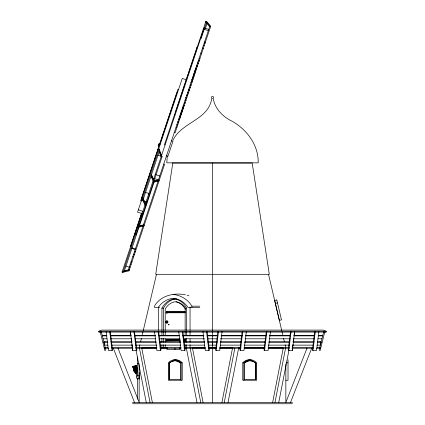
<?xml version="1.0" encoding="UTF-8"?>
<svg xmlns="http://www.w3.org/2000/svg" width="425" height="425" viewBox="0 0 425 425"><rect width="100%" height="100%" fill="white"/><g stroke="black" fill="none" stroke-linecap="round" stroke-linejoin="round"><path stroke-width="0.64" d="M136.356 372.603A4.553 2.3 76.4 0 1 136.367 371.647L136.388 370.053L135.373 365.564L136.34 369.32A4.176 2.114 76.4 0 1 136.521 370.111L136.547 371.795A2.964 1.498 76.4 0 0 136.521 371.997A4.223 2.136 76.4 0 0 136.515 372.985L135.83 373.251A3.713 3.713 0 0 0 135.501 372.837A2.911 2.911 0 0 0 135.246 372.587L133.912 371.11L132.903 366.509L134.183 371.11L135.49 372.358A3.99 3.99 0 0 1 135.857 372.789A4.016 3.883 76.4 0 0 135.511 372.348L134.938 371.886M212.511 344.744L212.5 402.443M136.143 365.272L137.158 369.012A4.128 3.99 76.4 0 1 137.355 370.069L137.084 371.503A2.97 2.874 76.4 0 0 136.988 371.716A4.367 4.223 76.4 0 0 136.733 372.906M217.871 331.888L215.613 350.142L216.134 350.529L219.72 350.529L222.052 331.622M216.134 350.529L218.471 331.622M242.138 331.888L239.886 350.142L240.407 350.529L243.992 350.529L246.325 331.622M240.407 350.529L242.744 331.622M266.273 331.888L264.021 350.142L264.541 350.529L268.122 350.529L270.459 331.622M264.541 350.529L266.879 331.622M290.477 331.888L288.224 350.142L288.745 350.529L291.077 331.622M292.257 350.529L292.984 344.664M293.303 342.056L293.707 338.794M294.111 335.538L294.594 331.622M294.663 331.622L292.326 350.529L288.676 350.529M314.681 331.888L312.428 350.142L312.949 350.529L316.529 350.529L318.867 331.622M312.949 350.529L315.281 331.622M167.259 155.986L166.812 162.839L258.188 162.839C258.676 144.176 245.464 127.585 229.197 119.728C221.319 115.191 214.567 107.541 213.228 98.302L211.772 98.302C208.718 120.217 181.395 121.917 172.858 140.516M221.93 402.443L232.496 348.229M224.262 402.443L234.834 348.229M228.034 402.443L238.606 348.229M272.648 402.443L283.215 348.229M274.986 402.443L285.552 348.229M278.757 402.443L288.947 350.168M166.138 339.883L166.138 340.43M166.244 339.883L166.244 340.43M213.632 97.771C214.104 96.039 210.896 96.039 211.368 97.771M139.304 347.374L139.91 344.803M140.664 341.594L141.419 338.385M142.019 335.814L142.928 331.962M143.23 330.682L156.506 274.183M323.638 331.867L319.127 350.142L320.168 350.529L324.838 331.622M326.039 332.074L326.246 331.229L323.186 330.087L101.814 330.087L98.754 331.229L98.961 332.074L326.039 332.074L324.812 331.617M158.127 145.823L158.817 143.756M158.376 146.444L159.391 143.411M159.035 149.095L142.72 197.896L145.791 205.392L144.962 205.116L141.897 197.62L158.212 148.819L159.035 149.095L162.106 156.586L135.947 234.828L135.123 234.552L161.277 156.31L157.872 155.173M160.682 141.419L160.815 141.026M161.022 140.404L176.997 92.613M142.12 198.507L137.562 212.139L142.104 213.658M158.621 149.154L182.272 78.407L186.246 79.735M143.406 198.857L159.46 150.838M130.491 246.351L141.605 213.095M163.731 164.077L164.56 164.353L128.961 270.842L122.899 272.297L122.076 272.021L141.844 212.883M175.849 111.159L205.902 21.25L206.731 21.526L210.694 26.334L175.1 132.823L174.271 132.547M161.362 156.06L204.207 27.885L208.749 29.405M122.899 272.297L135.532 234.515M140.781 218.811L142.248 214.418M201.126 38.547L206.375 22.844M124.238 271.309L154.052 182.123M205.312 28.772L207.203 23.12M128.339 269.955L209.87 26.058L205.902 21.25M136.733 371.508L137.163 369.968A3.225 3.225 0 0 0 137.068 369.346L136.993 369.091M136.754 371.498A4.898 4.898 0 0 0 136.521 372.539A4.877 4.712 76.4 0 1 136.728 371.508L137.116 369.989A3.225 3.118 76.4 0 0 137.015 369.362L136.181 365.723M306.983 348.229L285.844 402.443L285.844 363.943M290.519 402.443L311.658 348.229M161.925 330.374L161.925 308.168L162.796 306.659A19.082 16.527 -90 0 1 172.933 299.115L175.323 298.86M163.45 330.374L163.45 308.168L164.316 306.659A19.082 16.527 -90 0 1 174.457 299.115L175.376 298.945M166.403 311.78L166.244 312.566M166.127 339.926L166.292 339.649M166.239 339.926L166.403 339.649M158.435 307.312C161.856 301.915 168.077 298.313 174.484 298.276M180.683 379.323L169.118 379.323L169.118 363.237L169.702 362.647A9.6 8.314 90 0 1 179.775 362.647L180.359 363.237L180.359 379.323M169.442 379.323L169.442 363.237L170.027 362.647A9.6 8.314 -90 0 1 180.104 362.647M106.133 331.622L108.471 350.529L112.051 350.529L112.572 350.142L110.319 331.888M131.947 344.664L132.674 350.529L136.324 350.529L136.845 350.142L134.523 331.888M154.541 331.622L156.878 350.529L160.459 350.529L160.979 350.142L158.727 331.888M178.744 331.622L181.077 350.529L184.663 350.529L185.183 350.142L182.925 331.888M202.948 331.622L205.28 350.529L208.866 350.529L209.387 350.142L207.129 331.888M166.929 312.842L167.275 312.672M167.418 312.779L166.807 313.002M167.275 340.542L166.696 340.76M167.083 340.808L179.887 340.648M167.418 340.648L166.807 340.871M166.26 311.86L166.637 311.626M166.26 339.724L166.637 339.495M135.963 373.198A3.756 2.678 76.4 0 0 135.564 372.576A2.821 2.008 76.4 0 0 135.426 372.417L134.422 370.913L133.413 366.786L133.386 366.323L134.125 366.042L135.756 372.098M135.718 365.431L135.734 365.893L135.049 366.159L134.98 365.718L135.718 365.431L136.701 369.182A4.165 2.97 76.4 0 1 136.882 369.973L136.797 371.615A2.832 2.019 76.4 0 0 136.738 371.817A4.207 3.002 76.4 0 0 136.616 372.948M132.903 366.982L132.956 366.488M133.179 366.876L132.903 366.509M133.413 366.786L134.257 366.462M136.351 365.659L136.202 365.25M135.697 372.773L136.643 372.412M136.728 372.906L136.744 372.9A4.107 4.107 0 0 1 137.105 371.482L137.413 370.047A4.122 4.122 0 0 0 137.217 368.985L136.409 365.638M136.011 373.989L136.919 373.639M136.797 376.093L137.195 375.939M137.387 379.079L138.019 378.84M98.961 332.074L100.188 331.617M104.954 341.812L103.912 342.199L104.635 345.132L107.945 345.132M153.584 181.093L158.435 179.924M153.808 181.512L159.258 180.2L154.461 178.596M152.958 182.389L159.019 180.928M139.06 225.925L143.406 224.883L144.229 225.16L139.267 226.35M139.023 227.077L143.99 225.887M124.137 270.858L128.377 269.838L129.205 270.114L123.144 271.57L122.315 271.293M122.076 272.021L123.287 271.729M275.363 303.413L277.483 302.913M166.696 312.89L167.036 312.842M167.19 312.943L166.127 312.524M167.036 340.712L166.462 340.717M166.913 311.573L166.292 311.78L166.138 312.566M166.462 311.727L166.802 311.684M166.531 339.495L166.913 339.442M166.462 339.596L166.802 339.554M185.443 294.833C174.144 292.464 160.485 295.502 154.434 306.17L154.434 307.317L159.747 307.312M173.172 294.461C180.816 295.152 187.972 299.556 191.909 306.17L199.787 306.17M199.787 307.317L187.908 307.317C184.726 302.233 179.106 298.908 173.172 298.276M161.925 308.168L163.45 308.168M165.224 330.172L165.224 309.012L165.633 308.3A16.277 14.094 -90 0 1 174.287 301.867L176.077 301.867A16.277 14.094 90 0 1 184.726 308.3L185.135 309.012L186.007 309.012L185.597 308.3A16.277 14.094 -90 0 0 176.943 301.867L176.051 301.697M167.312 311.796L185.135 311.796M167.168 311.902L184.923 311.902L184.923 312.672L167.168 312.672M167.312 312.779L185.135 312.779M98.754 331.229L326.246 331.229M106.696 335.468L103.392 335.468L102.345 335.862L106.994 335.862M110.665 335.468L131.166 335.468M135.129 335.468L155.63 335.468M158.934 335.468L179.435 335.468M182.745 335.468L203.904 335.468M207.209 335.468L217.791 335.468M221.096 335.468L242.255 335.468M245.565 335.468L266.066 335.468M269.37 335.468L290.53 335.468M293.834 335.468L314.335 335.468M318.304 335.468L321.608 335.468L322.655 335.862L318.006 335.862M110.973 335.862L130.879 335.862M134.863 335.862L155.433 335.862M159.412 335.862L179.323 335.862M182.638 335.862L203.873 335.862M207.193 335.862L217.807 335.862M221.127 335.862L242.362 335.862M245.677 335.862L265.588 335.862M269.567 335.862L290.137 335.862M294.121 335.862L314.027 335.862M103.073 338.794L107.052 338.794M111.031 338.794L131.591 338.794M135.57 338.794L155.465 338.794M159.444 338.794L180.003 338.794M183.318 338.794L204.542 338.794M207.857 338.794L217.143 338.794M220.458 338.794L241.682 338.794M244.997 338.794L265.556 338.794M269.535 338.794L290.094 338.794M293.409 338.794L313.969 338.794M317.948 338.794L321.927 338.794M179.887 339.665L167.083 339.501M183.717 339.665L185.135 339.665M180.237 339.772L166.929 339.602M183.504 339.772L184.923 339.772L184.923 340.542L183.504 340.542M167.168 340.542L180.237 340.542M183.717 340.648L185.135 340.648M107.605 341.812L104.948 341.812L103.912 342.199L107.886 342.199M110.925 341.812L132.17 341.812M135.49 341.812L156.071 341.812M159.391 341.812L180.636 341.812M183.956 341.812L204.542 341.812M207.862 341.812L217.138 341.812M220.458 341.812L241.044 341.812M245.028 341.812L265.609 341.812M268.929 341.812L289.51 341.812M292.83 341.812L314.075 341.812M317.395 341.812L320.052 341.812L321.087 342.199L320.365 345.132L317.055 345.132M111.196 342.199L131.723 342.199M135.697 342.199L156.219 342.199M159.529 342.199L180.721 342.199M184.03 342.199L204.553 342.199M207.867 342.199L217.133 342.199M220.447 342.199L240.97 342.199M244.279 342.199L265.471 342.199M268.781 342.199L289.967 342.199M293.277 342.199L313.804 342.199M317.114 342.199L321.087 342.199L320.046 341.812M111.249 345.132L132.43 345.132M135.74 345.132L156.915 345.132M160.225 345.132L180.742 345.132M184.046 345.132L204.563 345.132M208.537 345.132L216.463 345.132M220.437 345.132L240.954 345.132M244.258 345.132L264.775 345.132M268.085 345.132L289.26 345.132M292.57 345.132L313.751 345.132M107.876 347.363L104.566 347.363L104.566 348.229L108.54 348.229M111.849 347.363L132.377 347.363M135.687 347.363L156.878 347.363M160.188 347.363L181.156 347.363M184.025 347.363L205.259 347.363M208.526 347.363L216.474 347.363M219.741 347.363L240.975 347.363M244.104 347.363L264.812 347.363M268.122 347.363L289.313 347.363M292.623 347.363L313.151 347.363M317.124 347.363L320.434 347.363L320.434 348.229L316.46 348.229M141.796 348.011L156.336 348.011M160.299 348.011L167.567 348.011M179.462 348.011L180.784 348.011M184.748 348.011L186.729 348.011M192.015 348.011L205.232 348.011M209.196 348.011L215.804 348.011M219.768 348.011L232.985 348.011M238.271 348.011L240.252 348.011M244.216 348.011L264.701 348.011M268.664 348.011L283.204 348.011M111.849 348.229L133.036 348.229M135.687 348.229L156.878 348.229M160.188 348.229L180.896 348.229M184.025 348.229L205.259 348.229M208.526 348.229L216.474 348.229M219.741 348.229L240.975 348.229M244.104 348.229L264.812 348.229M268.122 348.229L289.313 348.229M291.964 348.229L313.151 348.229M181.151 362.817L182.24 362.817L182.24 380.237L168.327 380.237L168.327 362.817A10.513 9.106 -90 0 1 181.151 362.817L181.151 380.237M242.76 362.817L243.849 362.817A10.513 9.106 90 0 1 256.673 362.817L256.673 380.237L242.76 380.237L242.76 362.817A10.513 9.106 90 0 1 251.515 360.124M286.392 362.817L288.022 362.817M137.631 363.306L138.646 363.306M169.118 363.237L169.442 363.237M244.896 362.647A9.6 8.314 -90 0 1 254.973 362.647L255.882 363.237L255.882 379.323L244.317 379.323M139.156 372.385L139.156 379.243M138.938 375.817L136.324 375.817L136.324 378.117L138.938 378.117M285.844 380.237L288.022 380.237L288.022 359.773M132.51 402.443L292.49 402.443M132.51 403.75L292.49 403.75M166.462 312.848L166.802 312.89M166.531 340.818L166.913 340.871M176.29 298.945L177.209 299.115M174.308 298.86L175.684 299.115A19.082 16.527 90 0 1 185.826 306.659L186.692 308.168L186.692 330.374M166.807 311.573L167.19 311.637M166.696 311.684L167.036 311.737M166.807 339.442L167.418 339.665M166.696 339.554L167.275 339.772M187.159 295.221L188.843 295.731M209.87 26.058L210.694 26.334M203.788 29.139L208.33 30.658M204.574 41.91L205.397 42.187M204.228 42.941L205.052 43.217M203.373 45.486L204.202 45.762M202.523 48.03L203.352 48.307M197.811 47.026L197.189 46.819L164.47 144.702L165.091 144.909M196.993 47.409L197.614 47.616M200.818 53.136L201.647 53.412M199.097 58.283L199.925 58.56M198.374 60.456L199.197 60.732M198.305 60.658L199.128 60.934M198.268 60.77L199.091 61.046M197.519 63.012L198.342 63.288M197.455 63.203L198.278 63.479M197.386 63.405L198.215 63.681M196.669 65.556L197.492 65.832M196.605 65.748L197.428 66.024M196.536 65.949L197.359 66.226M195.813 68.101L196.642 68.377M195.798 68.159L196.621 68.436M195.75 68.303L196.573 68.579M195.686 68.494L196.509 68.77M195.383 69.402L196.207 69.679M194.963 70.646L195.792 70.922M194.9 70.848L195.723 71.124M194.836 71.039L195.659 71.315M194.533 71.947L195.357 72.223M194.044 73.392L194.873 73.668M194.028 73.451L194.852 73.727M193.981 73.594L194.804 73.87M193.678 74.492L194.507 74.768M193.614 74.694L194.438 74.97M193.194 75.937L194.023 76.213M193.131 76.139L193.954 76.415M192.828 77.037L193.657 77.313M192.764 77.238L193.587 77.515M192.275 78.683L193.104 78.96M192.259 78.742L193.083 79.018M191.972 79.592L192.801 79.868M191.909 79.783L192.738 80.059M191.845 79.985L192.668 80.261M191.425 81.228L192.254 81.504M191.123 82.137L191.951 82.413M191.059 82.328L191.887 82.604M190.995 82.53L191.818 82.806M190.251 84.74L191.101 84.957M190.203 84.883L191.032 85.159M190.14 85.074L190.968 85.351M189.423 87.226L190.246 87.502M189.353 87.428L190.182 87.704M189.29 87.619L190.118 87.895M188.541 89.861L189.369 90.137M188.482 90.031L189.332 90.249M188.434 90.174L189.263 90.451M187.691 92.406L188.514 92.682M187.653 92.517L188.477 92.793M178.548 89.542L177.926 89.335L140.664 200.802L141.286 201.009M187.584 92.719L188.413 92.995M186.841 94.95L187.664 95.227M186.772 95.152L187.6 95.428M186.713 95.322L187.563 95.54M185.991 97.495L186.814 97.771M185.922 97.697L186.745 97.973M185.884 97.808L186.708 98.085M185.183 99.912L186.007 100.188M185.135 100.056L185.959 100.327M185.072 100.242L185.895 100.518M184.285 102.6L185.109 102.877M184.222 102.786L185.045 103.062M184.153 102.988L184.981 103.264M183.435 105.145L184.259 105.421M183.414 105.203L184.238 105.48M183.366 105.347L184.19 105.623M183.303 105.533L184.126 105.809M183 106.441L183.823 106.718M182.58 107.69L183.409 107.966M182.516 107.892L183.34 108.168M182.452 108.083L183.276 108.354M182.15 108.986L182.973 109.262M181.666 110.436L182.49 110.713M181.645 110.495L182.468 110.771M181.597 110.638L182.421 110.914M181.3 111.531L182.123 111.807M181.231 111.733L182.054 112.009M180.811 112.981L181.64 113.257M180.747 113.183L181.571 113.459M180.444 114.075L181.273 114.352M180.381 114.277L181.204 114.553M179.897 115.728L180.721 116.004M179.642 116.493L180.466 116.769M174.462 114.814L175.079 115.021M179.589 116.636L180.418 116.912M179.531 116.822L180.354 117.098M179.042 118.272L179.871 118.548M178.739 119.181L179.568 119.457M178.675 119.372L179.504 119.643M177.889 121.725L178.697 122.06M177.762 122.113L178.585 122.389M177.039 124.27L177.868 124.546M176.906 124.663L177.735 124.939M176.104 127.075L176.928 127.351M163.009 133.96L163.63 134.167M171.498 140.845L172.922 141.323L167.928 156.251L166.504 155.778M160.103 142.662L160.719 142.869M159.54 144.346L160.156 144.553M158.079 149.207L158.902 149.483L161.973 156.979L161.144 156.703L159.024 151.512M154.96 158.047L155.577 158.254M155.773 174.67L159.747 175.998M145.446 192.344L148.851 193.481M143.453 192.467L144.07 192.674M148.585 194.283L149.409 194.56M141.897 197.62L142.72 197.896M141.525 200.292L146.067 201.811M146.035 201.902L146.864 202.178M138.343 209.807L142.885 211.326M141.748 214.731L142.572 215.008M141.339 215.948L142.168 216.224M140.914 217.233L141.738 217.51M140.473 218.551L141.297 218.827M139.634 221.053L140.462 221.329M138.789 223.587L139.613 223.863M138.762 223.662L139.591 223.938M138.343 224.91L139.172 225.186M137.939 226.127L138.762 226.403M130.688 245.762L131.304 245.969M131.952 247.817L135.357 248.96M131.755 248.407L135.161 249.549M134.566 251.329L135.389 251.6M134.459 251.643L135.288 251.919M133.604 254.208L134.428 254.485M132.797 256.62L133.62 256.897M131.16 261.518L131.984 261.795M131.028 261.912L131.851 262.188M130.3 264.084L131.123 264.361M129.349 266.927L130.178 267.203M125.848 266.082L129.253 267.219M128.493 269.493L129.317 269.769M128.132 270.566L128.961 270.842M166.26 312.72L166.637 312.949M166.26 340.584L166.637 340.818M167.083 311.637L167.418 311.796M166.929 311.737L167.275 311.902M255.882 363.237L255.298 362.647A9.6 8.314 -90 0 0 245.225 362.647L244.641 363.237L244.641 379.323M134.619 371.673L133.992 370.244M205.663 21.978L209.626 26.786M166.239 312.524L166.403 312.795M166.239 340.388L166.403 340.664M166.127 340.388L166.292 340.664M133.386 366.323L134.619 370.945L135.58 372.194A4.037 2.874 76.4 0 1 135.952 372.757M135.793 372.178L135.83 372.257A3.756 0.988 76.4 0 1 136.165 373.123M135.819 371.976L135.288 370.69M159.391 151.698L160.331 154.004M151.497 174.654L154.009 180.795M151.364 175.042L153.882 181.183L153.053 180.907L151.045 175.998M151.173 175.605L152.432 178.675M145.918 204.999L142.853 197.508L142.024 197.232L142.577 198.581M142.736 198.958L144.383 202.996M118.017 348.229L139.156 402.443L139.156 363.943M113.342 348.229L134.481 402.443M136.335 374.616L136.457 374.993M134.98 365.718L136.181 371.721A4.383 1.153 76.4 0 0 136.276 372.635M101.363 331.867L105.873 350.142L104.832 350.529L100.162 331.622M135.734 365.893L136.616 369.516A3.219 2.295 76.4 0 1 136.728 370.138L136.531 371.588A4.696 3.347 76.4 0 0 136.425 372.576M136.186 372.667L136.287 373.076M132.961 366.956L134.066 371.328L135.442 372.741A3.735 3.612 76.4 0 1 135.841 373.246M137.036 374.988L136.956 374.59M268.494 274.183L281.77 330.682M282.072 331.962L282.981 335.814M283.581 338.385L284.336 341.594M285.09 344.803L285.696 347.374M192.504 348.229L203.07 402.443M190.166 348.229L200.738 402.443M186.394 348.229L196.966 402.443M141.785 348.229L152.352 402.443M139.448 348.229L150.014 402.443M136.053 350.168L146.242 402.443M134.125 366.042L134.199 366.483M206.529 331.622L208.866 350.529M182.325 331.622L184.663 350.529M158.121 331.622L160.459 350.529M133.987 331.622L136.324 350.529M130.406 331.622L132.743 350.529M130.337 331.622L130.82 335.538M131.224 338.794L131.628 342.056M109.719 331.622L112.051 350.529M255.558 363.237L255.558 379.323M243.849 362.817L243.849 380.237M212.5 163.057L212.5 342.045M191.909 306.17L191.909 307.317M190.055 306.993L190.055 330.156M190.055 331.479L190.055 335.447M190.055 338.757L190.055 342.067M190.055 344.712L190.055 347.363M186.692 331.681L186.692 335.601M186.692 338.215L186.692 342.136M186.692 344.749L186.692 347.363M185.135 309.012L185.135 330.172M185.135 331.495L185.135 335.458M185.135 338.767L185.135 342.072M185.135 344.717L185.135 347.363M185.029 311.796L185.029 312.779M185.029 339.665L185.029 340.648M184.811 311.902L184.811 312.672M184.811 339.772L184.811 340.542M179.887 348.229L179.887 349.536L166.855 349.536L166.855 348.229M174.988 348.229L174.988 349.536M165.224 331.495L165.224 335.458M165.224 338.767L165.224 342.072M165.224 344.717L165.224 347.363M163.45 331.681L163.45 335.601M163.45 338.215L163.45 342.136M163.45 344.749L163.45 347.363M161.925 331.681L161.925 335.601M161.925 338.215L161.925 342.136M161.925 344.749L161.925 347.363M158.562 306.993L158.562 330.156M137.631 357.021L137.631 376.168M137.631 378.563L137.631 399.128M166.478 321.491A0.648 0.558 -90 0 1 167.259 322.405M166.882 322.649A0.648 0.558 -90 0 1 166.372 322.394M166.164 321.582A1.089 0.94 -90 0 1 167.615 321.151A1.089 0.94 -90 0 1 167.599 322.878M167.147 323.09A1.089 0.94 -90 0 1 166.159 322.416M167.168 323.016A1.089 0.94 -90 0 1 165.872 321.953A1.089 0.94 -90 0 1 167.259 321.045A1.089 0.94 -90 0 1 167.381 322.878M136.021 372.73A4.176 2.114 76.4 0 0 135.713 372.141L134.932 370.823L133.726 366.196L134.587 369.994A4.149 2.098 76.4 0 0 134.783 370.781L135.612 372.342A3.612 1.827 76.4 0 1 136.053 373.166M135.819 371.976A4.186 1.1 76.4 0 1 136.101 372.698M135.203 370.616A4.165 1.094 76.4 0 1 135.007 369.83M136.404 373.028A4.075 1.068 76.4 0 1 136.303 372.077L136.101 370.271A4.181 1.1 76.4 0 0 135.915 369.484M251.749 361.011A9.6 8.314 -90 0 1 252.774 361.409M173.485 360.124A10.513 9.106 -90 0 1 182.24 362.817M172.226 361.409A9.6 8.314 90 0 1 173.251 361.011M212.5 342.199L212.495 345.132L212.495 341.812L212.5 342.199M172.805 163.057L155.699 274.306L269.301 274.306L252.195 163.057L172.805 163.057M168.422 324.875L169.092 324.461L168.422 324.875M276.781 299.949L274.662 300.448L279.368 320.365L281.488 319.866L276.781 299.949M166.605 322.405A0.648 0.558 -90 0 0 166.239 321.369A0.648 0.558 -90 0 0 165.644 322.251A0.648 0.558 -90 0 0 166.605 322.405"/></g></svg>
